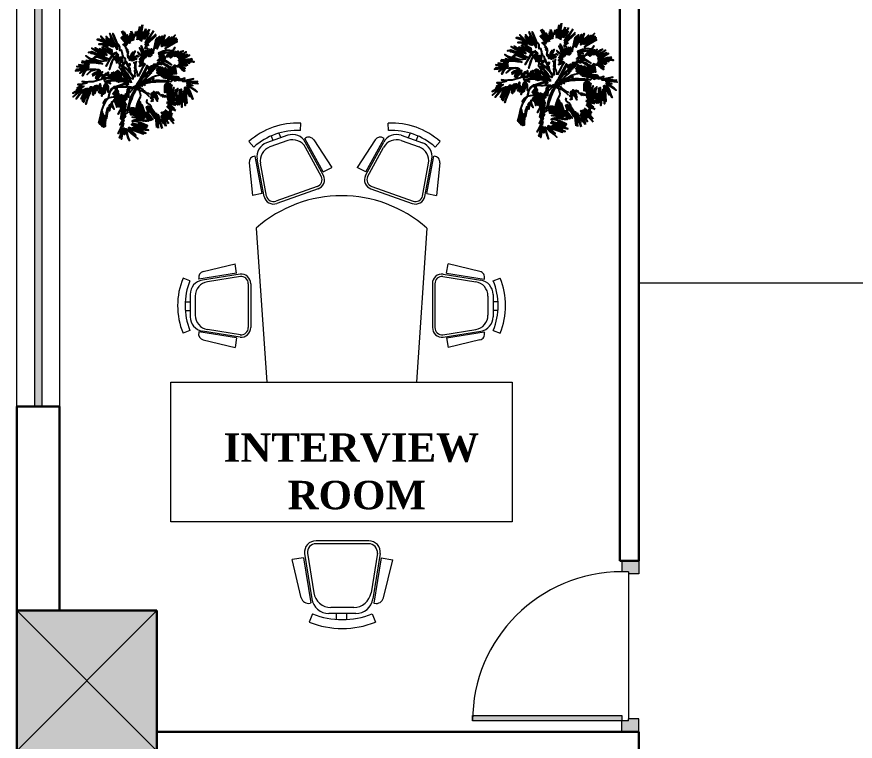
# Model space of a CAD drawing. Header units: inches. Extents: x 327481 to 195042051, y -335014 to 44773228.
# Drawn here: x 380123.8 to 380300.6, y -317530.6 to -317377.9 of the extents above; entities that cross this region are included whole.
import ezdxf

# ---------------------------------------------------------------- set-up
doc = ezdxf.new("R2010")
doc.units = ezdxf.units.IN
doc.header["$MEASUREMENT"] = 0
for name, color, linetype in [('center', 146, 'Continuous'), ('FLOORING', 44, 'Continuous'), ('SITE', 85, 'Continuous')]:
    doc.layers.add(name, color=color, linetype=linetype)
for name, color, linetype, lineweight in [('column 1', 146, 'Continuous', 30), ('DOOR', 47, 'Continuous', 9), ('furniture', 251, 'Continuous', 13), ('GLASS', 140, 'Continuous', 5), ('TEXT', 7, 'Continuous', 0), ('WALL', 12, 'Continuous', 30)]:
    doc.layers.add(name, color=color, linetype=linetype, lineweight=lineweight)
doc.styles.get("Standard").update_dxf_attribs({"font": 'times.ttf', "height": 12})

# ---------------------------------------------------------------- blocks, each defined once
blk = doc.blocks.new('COLUMN1')
at = {"layer": 'column 1'}
h = blk.add_hatch(color=256, dxfattribs=at)
h.paths.add_polyline_path([(1, 1), (0, 1), (0.5, 0.5)])
h.paths.add_polyline_path([(1, 1), (0.5, 0.5), (1, 0)])
h.paths.add_polyline_path([(0.5, 0.5), (0, 0), (1, 0)])
h.paths.add_polyline_path([(0.5, 0.5), (0, 1), (0, 0)])
at = {"layer": 'column 1', "lineweight": 0, "ltscale": 0.3}
for p, q in [((0, 1), (1, 0)), ((0, 0), (1, 1))]:
    blk.add_line(p, q, dxfattribs=at)
at = {"layer": 'column 1', "ltscale": 0.3}
for p, q in [((1, 1), (0, 1)), ((0, 1), (0, 0)), ((1, 0), (1, 1)), ((0, 0), (1, 0))]:
    blk.add_line(p, q, dxfattribs=at)
blk = doc.blocks.new('fsrsy')
at = {"color": 0}
for p, q in [((375613.085, -316080.254), (375612.732, -316079.385)), ((375615.75, -316079.657), (375615.749, -316080.292)), ((375616.817, -316079.667), (375616.816, -316080.293)), ((375619.349, -316080.26), (375619.703, -316079.392)), ((375614.802, -316080.291), (375617.631, -316080.294)), ((375612.117, -316086.158), (375612.887, -316081.392)), ((375612.887, -316081.392), (375612.813, -316081.374)), ((375615.01, -316080.928), (375617.423, -316080.93)), ((375619.545, -316081.399), (375619.619, -316081.381)), ((375620.306, -316086.166), (375619.545, -316081.399)), ((375611.887, -316081.937), (375610.907, -316085.963)), ((375612.215, -316086.603), (375612.985, -316081.837)), ((375612.518, -316086.651), (375613.193, -316082.474)), ((375619.904, -316086.658), (375619.237, -316082.479)), ((375620.206, -316086.61), (375619.445, -316081.843)), ((375620.543, -316081.946), (375621.516, -316085.973)), ((375612.117, -316086.158), (375610.907, -316085.963)), ((375620.306, -316086.166), (375621.516, -316085.973)), ((375613.434, -316087.645), (375618.986, -316087.65)), ((375613.434, -316087.952), (375618.985, -316087.957)), ((375601.703, -316109.138), (375605.057, -316108.323)), ((375605.22, -316109.331), (375605.057, -316108.323)), ((375627.369, -316109.331), (375627.531, -316108.323)), ((375630.886, -316109.138), (375627.531, -316108.323)), ((375600.3, -316110.136), (375599.576, -316109.842)), ((375601.248, -316109.971), (375601.233, -316109.909)), ((375605.22, -316109.331), (375601.248, -316109.971)), ((375605.59, -316109.413), (375601.618, -316110.053)), ((375605.631, -316109.665), (375602.149, -316110.226)), ((375626.958, -316109.665), (375630.44, -316110.226)), ((375626.999, -316109.413), (375630.97, -316110.053)), ((375627.369, -316109.331), (375631.341, -316109.971)), ((375631.341, -316109.971), (375631.356, -316109.909)), ((375632.289, -316110.136), (375633.013, -316109.842)), ((375606.461, -316115.056), (375606.458, -316110.429)), ((375606.716, -316115.056), (375606.714, -316110.429)), ((375625.873, -316115.056), (375625.875, -316110.429)), ((375626.128, -316115.056), (375626.13, -316110.429)), ((375600.331, -316113.924), (375600.33, -316111.567)), ((375600.861, -316113.751), (375600.86, -316111.74)), ((375631.727, -316113.751), (375631.728, -316111.74)), ((375632.258, -316113.924), (375632.259, -316111.567)), ((375599.808, -316112.246), (375600.33, -316112.246)), ((375632.781, -316112.246), (375632.259, -316112.246)), ((375599.801, -316113.136), (375600.331, -316113.135)), ((375632.787, -316113.136), (375632.258, -316113.135)), ((375600.302, -316115.355), (375599.578, -316115.65)), ((375605.634, -316115.82), (375602.152, -316115.263)), ((375626.955, -316115.82), (375630.437, -316115.263)), ((375632.286, -316115.355), (375633.01, -316115.65)), ((375601.251, -316115.519), (375601.236, -316115.581)), ((375605.223, -316116.155), (375601.251, -316115.519)), ((375605.594, -316116.073), (375601.621, -316115.437)), ((375605.223, -316116.155), (375605.062, -316117.164)), ((375626.995, -316116.073), (375630.968, -316115.437)), ((375627.365, -316116.155), (375631.338, -316115.519)), ((375627.365, -316116.155), (375627.527, -316117.164)), ((375631.338, -316115.519), (375631.353, -316115.581)), ((375601.706, -316116.352), (375605.062, -316117.164)), ((375630.882, -316116.352), (375627.527, -316117.164)), ((375613.116, -316125.294), (375608.755, -316123.75)), ((375613.201, -316125.053), (375608.84, -316123.509)), ((375618.773, -316125.053), (375623.135, -316123.509)), ((375618.859, -316125.294), (375623.22, -316123.75)), ((375605.949, -316127.801), (375606.301, -316124.367)), ((375607.306, -316124.551), (375606.301, -316124.367)), ((375607.306, -316124.551), (375606.582, -316128.508)), ((375607.507, -316124.229), (375606.783, -316128.186)), ((375607.758, -316124.275), (375607.124, -316127.744)), ((375624.216, -316124.275), (375624.851, -316127.744)), ((375624.468, -316124.229), (375625.192, -316128.186)), ((375624.669, -316124.551), (375625.674, -316124.367)), ((375624.669, -316124.551), (375625.393, -316128.508)), ((375626.026, -316127.801), (375625.674, -316124.367)), ((375613.739, -316126.828), (375611.812, -316130.359)), ((375613.785, -316126.451), (375611.858, -316129.983)), ((375613.561, -316126.329), (375611.871, -316129.425)), ((375613.739, -316126.828), (375614.636, -316127.317)), ((375618.236, -316126.828), (375617.339, -316127.317)), ((375618.19, -316126.451), (375620.117, -316129.983)), ((375618.236, -316126.828), (375620.163, -316130.359)), ((375618.414, -316126.329), (375620.103, -316129.425)), ((375612.749, -316130.208), (375614.636, -316127.317)), ((375619.226, -316130.208), (375617.339, -316127.317)), ((375606.582, -316128.508), (375606.519, -316128.501)), ((375625.393, -316128.508), (375625.456, -316128.501)), ((375606.42, -316129.457), (375605.901, -316130.041)), ((375610.015, -316130.135), (375608.12, -316129.464)), ((375621.96, -316130.135), (375623.855, -316129.464)), ((375625.555, -316129.457), (375626.074, -316130.041)), ((375610.001, -316130.693), (375607.779, -316129.907)), ((375608.245, -316130.625), (375608.419, -316130.133)), ((375611.812, -316130.359), (375611.865, -316130.394)), ((375620.163, -316130.359), (375620.11, -316130.394)), ((375621.973, -316130.693), (375624.196, -316129.907)), ((375623.73, -316130.625), (375623.555, -316130.133)), ((375609.081, -316130.929), (375609.258, -316130.43)), ((375611.341, -316131.199), (375611.377, -316131.979)), ((375620.634, -316131.199), (375620.598, -316131.979)), ((375622.894, -316130.929), (375622.717, -316130.43))]:
    blk.add_line(p, q, dxfattribs=at)
for points in [[(375634.294, -316104.684), (375598.294, -316104.684), (375598.294, -316089.957), (375634.294, -316089.957), (375634.294, -316104.684)], [(375607.294, -316120.917), (375608.403, -316104.684)], [(375625.294, -316120.917), (375624.186, -316104.684)]]:
    blk.add_lwpolyline(points, dxfattribs=at)
for centre, radius, start, end in [((375616.21, -316087.954), 9.248, 67.80558, 112.08735), ((375616.21, -316087.954), 8.31, 67.80558, 112.08735), ((375614.8, -316082.13), 1.839, 89.94646, 170.82279), ((375617.63, -316082.133), 1.839, 9.07013, 89.94646), ((375612.632, -316082.119), 0.766, 76.30979, 166.30979), ((375615.008, -316082.767), 1.839, 89.94646, 170.82279), ((375617.421, -316082.769), 1.839, 9.07013, 89.94646), ((375619.798, -316082.125), 0.766, 13.58313, 103.58313), ((375613.435, -316086.726), 1.226, 174.23587, 269.94646), ((375613.435, -316086.726), 0.919, 174.23587, 269.94646), ((375618.987, -316086.731), 1.226, 269.94646, 5.65706), ((375618.987, -316086.731), 0.919, 269.94646, 5.65706), ((375601.853, -316109.759), 0.638, 103.66596, 193.66596), ((375630.735, -316109.759), 0.638, 346.33404, 76.33404), ((375606.715, -316112.742), 7.706, 157.88841, 202.17018), ((375601.862, -316111.566), 1.532, 99.15297, 180.02929), ((375605.692, -316110.43), 1.022, 0.02929, 95.73989), ((375605.692, -316110.43), 0.766, 0.02929, 95.73989), ((375626.896, -316110.43), 1.022, 84.26011, 179.97071), ((375626.896, -316110.43), 0.766, 84.26011, 179.97071), ((375630.727, -316111.566), 1.532, 359.97071, 80.84703), ((375625.874, -316112.742), 7.706, 337.82982, 22.11159), ((375606.715, -316112.742), 6.925, 157.88841, 202.17018), ((375602.393, -316111.739), 1.532, 99.15297, 180.02929), ((375630.196, -316111.739), 1.532, 359.97071, 80.84703), ((375625.874, -316112.742), 6.925, 337.82982, 22.11159), ((375601.863, -316113.924), 1.532, 180.02929, 260.90562), ((375602.394, -316113.75), 1.532, 180.02929, 260.90562), ((375630.195, -316113.75), 1.532, 279.09438, 359.97071), ((375630.725, -316113.924), 1.532, 279.09438, 359.97071), ((375605.695, -316115.056), 1.022, 264.3187, 0.02929), ((375605.695, -316115.056), 0.766, 264.3187, 0.02929), ((375626.894, -316115.056), 1.022, 179.97071, 275.6813), ((375626.894, -316115.056), 0.766, 179.97071, 275.6813), ((375601.857, -316115.731), 0.638, 166.39262, 256.39262), ((375630.732, -316115.731), 0.638, 283.60738, 13.60738), ((375616.294, -316110.719), 13.601, 228.57016, 311.42984), ((375608.499, -316124.472), 1.022, 70.50632, 166.21691), ((375608.499, -316124.472), 0.766, 70.50632, 166.21691), ((375623.475, -316124.472), 1.022, 13.78309, 109.49368), ((375623.475, -316124.472), 0.766, 13.78309, 109.49368), ((375612.861, -316126.016), 1.022, 334.79572, 70.50632), ((375619.114, -316126.016), 1.022, 109.49368, 205.20428), ((375612.861, -316126.016), 0.766, 334.79572, 70.50632), ((375619.114, -316126.016), 0.766, 109.49368, 205.20428), ((375606.584, -316127.866), 0.638, 174.14299, 264.14299), ((375608.29, -316128.462), 1.532, 169.62999, 250.50632), ((375608.631, -316128.02), 1.532, 169.62999, 250.50632), ((375623.344, -316128.02), 1.532, 289.49368, 10.37001), ((375623.684, -316128.462), 1.532, 289.49368, 10.37001), ((375625.391, -316127.866), 0.638, 275.85701, 5.85701), ((375611.021, -316124.281), 6.925, 228.36543, 272.6472), ((375610.526, -316128.691), 1.532, 250.50632, 331.38264), ((375621.448, -316128.691), 1.532, 208.61736, 289.49368), ((375620.954, -316124.281), 6.925, 267.3528, 311.63457), ((375611.021, -316124.281), 7.706, 228.36543, 272.6472), ((375610.513, -316129.249), 1.532, 250.50632, 331.38264), ((375612.214, -316129.859), 0.638, 236.86965, 326.86965), ((375619.761, -316129.859), 0.638, 213.13035, 303.13035), ((375621.462, -316129.249), 1.532, 208.61736, 289.49368), ((375620.954, -316124.281), 7.706, 267.3528, 311.63457)]:
    blk.add_arc(centre, radius, start, end, dxfattribs=at)
blk = doc.blocks.new('RTU')
at = {"layer": 'DOOR'}
for points in [[(2799510.7, -182811.3), (2799510.7, -182874.3), (2799550.7, -182874.3), (2799550.7, -182886.3), (2799610.7, -182886.3), (2799610.7, -182811.3)], [(2798637.3, -183716.3, 0.009156), (2798636.7, -183748.3), (2799510.7, -183748.3), (2799510.7, -183716.3)], [(2799610.7, -183811.3), (2799610.7, -183736.3), (2799550.7, -183736.3), (2799550.7, -183748.3), (2799510.7, -183748.3), (2799510.7, -183811.3)]]:
    blk.add_hatch(color=256, dxfattribs=at).paths.add_polyline_path(points)
at = {"layer": 'DOOR', "ltscale": 300}
for p, q in [((2799510.7, -182811.3), (2799510.7, -182874.3)), ((2799610.7, -182811.3), (2799510.7, -182811.3)), ((2799610.7, -182811.3), (2799610.7, -182886.3)), ((2799550.7, -182874.3), (2799510.7, -182874.3)), ((2799550.7, -182874.3), (2799550.7, -182886.3)), ((2799610.7, -182886.3), (2799550.7, -182886.3)), ((2799550.7, -182886.3), (2799550.7, -183736.3)), ((2798636.7, -183748.3), (2798636.7, -183716.3)), ((2798636.7, -183716.3), (2799510.7, -183716.3)), ((2799510.7, -183716.3), (2799510.7, -183748.3)), ((2799510.7, -183748.3), (2798636.7, -183748.3)), ((2799510.7, -183811.3), (2799510.7, -183748.3)), ((2799550.7, -183748.3), (2799510.7, -183748.3)), ((2799610.7, -183736.3), (2799550.7, -183736.3)), ((2799550.7, -183748.3), (2799550.7, -183736.3)), ((2799610.7, -183811.3), (2799610.7, -183736.3)), ((2799610.7, -183811.3), (2799510.7, -183811.3))]:
    blk.add_line(p, q, dxfattribs=at)
blk.add_arc((2799510.7, -183748.3), 874, 90, 180, dxfattribs=at)
blk = doc.blocks.new('A1')
at = {"layer": 'SITE'}
for p, q in [((1138.7, 107.6), (1144.8, 136.9)), ((1144.8, 136.9), (1140.8, 109.2)), ((1140.8, 109.2), (1147.3, 135.1)), ((1141.8, 107.9), (1150.1, 140.6)), ((1147.3, 135.1), (1141.8, 107.9)), ((1150.1, 140.6), (1145, 106)), ((1147.5, 103.8), (1157.6, 131.4)), ((1157.6, 131.4), (1152.6, 108.1)), ((1165.5, 130.7), (1154.3, 109.7)), ((1161.9, 126.9), (1165.5, 130.7)), ((1117.2, 96.1), (1103, 112.6)), ((1103, 112.6), (1117.3, 98.5)), ((1119.8, 99.9), (1105.3, 125.5)), ((1105.3, 125.5), (1115.2, 110.5)), ((1117.3, 98.5), (1106, 115.3)), ((1106, 115.3), (1119.8, 99.9)), ((1115.2, 110.5), (1106.1, 127.2)), ((1106.1, 127.2), (1119.3, 106.9)), ((1119.3, 106.9), (1109.6, 125.3)), ((1109.6, 125.3), (1123.7, 100)), ((1123.7, 100), (1115.9, 119.3)), ((1115.9, 119.3), (1123.5, 103.4)), ((1123.5, 103.4), (1121.7, 114)), ((1121.7, 114), (1125.4, 104.3)), ((1123.8, 115.9), (1124.2, 122)), ((1125.4, 104.3), (1123.8, 115.9)), ((1124.2, 122), (1128.4, 105.8)), ((1127.9, 112), (1126, 126.4)), ((1126, 126.4), (1131.1, 113.2)), ((1128.4, 105.8), (1127.9, 112)), ((1130.2, 105.9), (1131.7, 120.1)), ((1131.1, 113.2), (1130.2, 105.9)), ((1131.7, 120.1), (1134.1, 115.2)), ((1134.1, 115.2), (1135.8, 126.1)), ((1135.8, 126.1), (1136.9, 115.5)), ((1136.9, 115.5), (1140.5, 127.3)), ((1140.5, 127.3), (1138.5, 113.5)), ((1138.5, 113.5), (1138.7, 107.6)), ((1145, 106), (1151.4, 126)), ((1151.4, 126), (1147.5, 103.8)), ((1152.6, 108.1), (1161.9, 126.9)), ((1154.3, 109.7), (1164.3, 123.8)), ((1179.5, 120.1), (1155.7, 96.1)), ((1155.7, 96.1), (1179.7, 116.8)), ((1156, 100.9), (1174.6, 127.2)), ((1174.6, 127.2), (1157, 99)), ((1157, 99), (1179.5, 120.1)), ((1179.7, 116.8), (1157.5, 95.2)), ((1163.3, 113.2), (1158.7, 108)), ((1164.3, 123.8), (1160.5, 115.4)), ((1160.5, 115.4), (1160.5, 113)), ((1160.5, 113), (1163.3, 113.2)), ((1117.1, 88.2), (1107.4, 98.6)), ((1107.4, 98.6), (1114.8, 94)), ((1114.8, 94), (1110, 99.8)), ((1110, 99.8), (1117.2, 96.1)), ((1156.5, 92.3), (1155, 90)), ((1158.7, 108), (1156, 100.9)), ((1164.2, 97.5), (1156.5, 92.3)), ((1157.5, 95.2), (1164.2, 97.5)), ((1119.9, 84.6), (1113.1, 89.4)), ((1113.1, 89.4), (1117.1, 88.2)), ((1120.8, 81), (1114.6, 85.3)), ((1114.6, 85.3), (1119.9, 84.6)), ((1119.6, 79.8), (1115.7, 82.1)), ((1115.7, 82.1), (1120.8, 81)), ((1117, 72.7), (1120, 74.1)), ((1120, 74.1), (1117.2, 76.6)), ((1117.2, 76.6), (1118.7, 76.5)), ((1118.7, 76.5), (1119.6, 79.8)), ((1155, 90), (1155.5, 88.7)), ((1155.5, 88.7), (1162.4, 90.3)), ((1116.7, 70.4), (1120.4, 72.3)), ((1122.1, 71.7), (1116.7, 70.4)), ((1120.4, 72.3), (1117, 72.7)), ((1118.6, 68), (1122.1, 71.7)), ((1123.4, 71.3), (1118.6, 68)), ((1180.3, -10.5), (1180.6, -4.7)), ((1180.6, -4.7), (1181.4, -9.7)), ((1181.4, -9.7), (1183.7, -4.7)), ((1183.7, -4.7), (1182.9, -8.8)), ((1182.9, -8.8), (1185.4, -6.3)), ((1185.4, -6.3), (1184.6, -9.6)), ((1184.6, -9.6), (1188.3, -8.9)), ((1188.3, -8.9), (1187.2, -10)), ((1187.2, -10), (1189.4, -12.8)), ((1189.4, -12.8), (1193.5, -11.1)), ((1193.5, -11.1), (1189.5, -14.5)), ((1189.5, -14.5), (1196.7, -12.1)), ((1196.7, -12.1), (1192.9, -16)), ((1192.9, -16), (1200.9, -13.5)), ((1200.9, -13.5), (1197.5, -16)), ((1197.5, -16), (1211.6, -14.7)), ((1211.6, -14.7), (1203.5, -17.6)), ((1203.5, -17.6), (1211, -17.4)), ((1211, -17.4), (1203.7, -20.8)), ((1231.4, -32.8), (1202.7, -28.3)), ((1202.7, -28.3), (1222.8, -34.1)), ((1203.7, -20.8), (1225.4, -19.8)), ((1219.8, -42.3), (1204.5, -35.7)), ((1204.5, -35.7), (1209.7, -39.1)), ((1225.7, -23.8), (1205, -25.3)), ((1205, -25.3), (1234.2, -29.5)), ((1215, -35.4), (1205.1, -32.4)), ((1205.1, -32.4), (1215.2, -38.2)), ((1225.4, -19.8), (1205.5, -22.4)), ((1205.5, -22.4), (1225.7, -23.8)), ((1222.8, -34.1), (1205.5, -30.3)), ((1205.5, -30.3), (1215, -35.4)), ((1210.9, -29.2), (1231.4, -32.8)), ((1235, -31.2), (1210.9, -29.2)), ((1234.2, -29.5), (1216.3, -28.1)), ((1216.3, -28.1), (1235, -31.2)), ((1181.6, -82.9), (1178.3, -52.1)), ((1184.4, -84.8), (1180, -51.3)), ((1180, -51.3), (1181.6, -82.9)), ((1193, -85.2), (1181.5, -54)), ((1181.5, -54), (1184.4, -84.8)), ((1183.7, -54.5), (1193, -85.2)), ((1187.5, -60.9), (1183.7, -54.5)), ((1206.3, -66.2), (1191.2, -49.5)), ((1191.2, -49.5), (1206.8, -74.4)), ((1218.6, -74.1), (1194.4, -48.8)), ((1194.4, -48.8), (1206.3, -66.2)), ((1216, -68.6), (1197.8, -47.5)), ((1197.8, -47.5), (1218.6, -74.1)), ((1199.6, -44.9), (1219, -67.7)), ((1204.3, -48.4), (1199.6, -44.9)), ((1219, -67.7), (1199.6, -47.5)), ((1199.6, -47.5), (1216, -68.6)), ((1203.4, -37.2), (1213.8, -47)), ((1208.6, -42.3), (1203.4, -37.2)), ((1214, -58.4), (1204.3, -48.4)), ((1215.9, -53.9), (1206.9, -48.4)), ((1206.9, -48.4), (1214, -58.4)), ((1213.8, -47), (1208.4, -46)), ((1208.4, -46), (1215.9, -53.9)), ((1222.2, -46.4), (1208.6, -42.3)), ((1209.7, -39.1), (1222.2, -46.4)), ((1215.2, -38.2), (1219.8, -42.3)), ((1188.9, -67.8), (1187.5, -60.9)), ((1190.4, -65.4), (1188.9, -67.8)), ((1192.3, -66.9), (1190.4, -65.4)), ((1206.8, -74.4), (1191.4, -56.2)), ((1191.4, -56.2), (1200.5, -75.1)), ((1201.4, -80.2), (1191.6, -58.5)), ((1191.6, -58.5), (1196.6, -75.1)), ((1196.6, -75.1), (1192.3, -66.9)), ((1200.5, -75.1), (1201.4, -80.2))]:
    blk.add_line(p, q, dxfattribs=at)
for points in [[(1088.9, 91.9), (1081.6, 107), (1085.3, 97.6), (1071.4, 114.7), (1086.4, 92.8), (1071.1, 110.6), (1083.9, 93.4), (1081.9, 93.4), (1059.4, 115.3), (1063.6, 109.6), (1077.3, 95.3), (1066.5, 103.5), (1073.3, 96.6), (1064.1, 105.2), (1055.7, 108.1), (1051.4, 108.7), (1064, 104.1), (1069.5, 97.5), (1064.2, 99), (1055, 98.4), (1063.6, 97.4), (1072, 94.8), (1074.2, 93), (1069.5, 94), (1065.2, 94.1), (1069.8, 92.9), (1084, 85.1), (1079.2, 85.6), (1072.5, 88.2), (1078.9, 84.6), (1084.3, 82.4), (1079.1, 83.7), (1077, 84.6), (1070, 87.7), (1064.8, 89.9), (1062.8, 91.7), (1064.7, 89), (1067.1, 87.9), (1077.1, 83.4), (1079.6, 81.8), (1079.6, 81.2), (1076.4, 81.4), (1073, 82.2), (1071.7, 82.1), (1078.7, 80), (1083.1, 79.3), (1088.3, 77.8), (1091.1, 79.7), (1094, 80.5)], [(1094.1, 80.8), (1083.4, 73.4), (1077.8, 64.1), (1071.1, 50.4), (1076.7, 60.2), (1080.7, 67.1), (1085, 72.6), (1090.7, 77.6), (1095.5, 78.1), (1093, 73.4), (1086.7, 66.2), (1081.5, 55.5), (1078.6, 42.8), (1082.9, 54.5), (1085.9, 64), (1091, 69.1), (1097.4, 76.1), (1095.3, 69.6), (1092.9, 66.5), (1098.4, 70.6), (1094.6, 65.6), (1093.1, 61.4), (1099.3, 69.1), (1101.4, 68.7), (1096.4, 60.8), (1093.8, 57.3), (1099.9, 62.9), (1102.4, 69.8), (1102.1, 60.5), (1100.6, 53.7), (1103.1, 60.4), (1103.9, 66.7), (1103.9, 69.4), (1104.7, 65.2), (1104.7, 58), (1105.6, 65.3), (1107.4, 72.9), (1106.9, 77.7), (1104.8, 85), (1101, 84.8), (1101.1, 92.8), (1098, 97.2), (1096.8, 97.4), (1087.4, 120), (1086, 121.3), (1086.1, 119.5), (1087.9, 114.2), (1092.1, 104.2), (1094.3, 96.4), (1095, 91.3), (1095.1, 87.6), (1092.7, 92.4), (1089.6, 99.9), (1086.7, 107.9), (1083.6, 113.7), (1079.5, 121.6), (1079.9, 118.5), (1080.7, 115.9), (1083, 111.9), (1085.8, 106.9), (1087.5, 102.6), (1089.9, 97.8), (1084.3, 105.2), (1081.8, 108.9), (1080.3, 110.6), (1080.8, 108.5), (1082.6, 105.9), (1086, 101.2), (1090.1, 95.4), (1093.5, 88.6), (1094.6, 86.2)], [(1165.5, 88.4), (1163, 72.8), (1164.1, 71.1), (1164.9, 75.9), (1167.5, 81.8), (1166, 74.3), (1167.2, 71.7), (1170.3, 74.4), (1169.8, 87.9), (1172, 78.8), (1173.5, 85.9), (1173.3, 78.9), (1179.8, 109.4), (1177.8, 93.1), (1182.2, 112.2), (1178.9, 89.9), (1187.2, 115.2), (1183.1, 96.4), (1182.1, 88.3), (1187.8, 99.5), (1193.4, 116), (1189.5, 99), (1199.2, 118.1), (1193.6, 102.2), (1198.8, 107.1), (1193.7, 100.6), (1190.9, 94.9), (1198.2, 104.7), (1208.3, 114.5), (1199, 104), (1192.2, 92.9), (1202.3, 103), (1208.1, 108.1), (1214.3, 113.8), (1204.4, 103), (1197.3, 94.7), (1209.8, 106.7), (1221.6, 118.1), (1208.2, 103.8), (1200.4, 94.6), (1219.2, 113.2), (1206.8, 100), (1223.3, 111.5), (1213.1, 103.5), (1200.1, 95.3), (1225.6, 108.1), (1204.4, 94.7), (1226.1, 104.4), (1199.9, 88.5), (1200.8, 86), (1209.3, 85.3), (1217.2, 84), (1202.5, 84.2), (1195.3, 83.3), (1184.9, 78.7), (1201.8, 81), (1207.2, 80.3), (1187.8, 76.8), (1185.8, 75.6), (1197.2, 74.2), (1188.6, 74), (1186.5, 71.2), (1198.6, 70.3), (1186.9, 69.6)], [(1165.6, 88.7), (1162.3, 82.1), (1162.1, 75.4), (1162.4, 72.9), (1160.9, 85.9), (1160.6, 72.8), (1157.4, 84.8), (1158.6, 71.8), (1153.3, 83.5), (1147.3, 94.9), (1151.7, 83.4), (1157.7, 69.2), (1152.5, 74.4), (1149.4, 84), (1144, 90.1), (1147.6, 82), (1149.4, 76.6), (1152.4, 71), (1154.7, 67.1), (1145.9, 75.5), (1139.8, 81.1), (1142.6, 76.2), (1147.9, 72.2), (1152.2, 66.8), (1146.6, 69.3), (1152.1, 65.9), (1144.1, 65.6), (1152.2, 64.3), (1144.5, 61.6), (1152.1, 61.6), (1148.9, 59.8), (1143.3, 59.6), (1150.9, 58.6), (1146.3, 56.7), (1144.7, 55.4), (1151.6, 56.7), (1154.2, 56.1), (1147.5, 53.8), (1143.4, 50.4), (1149.8, 52.6), (1156.2, 54.6), (1152.5, 49.5), (1149.9, 45.3), (1146.3, 39), (1143.9, 34), (1141, 28)], [(1199.6, 68.5), (1204.8, 75.4), (1204.6, 71), (1209.4, 79.8), (1211.7, 83.3), (1208.2, 75), (1206.8, 71.4), (1220.6, 91.3), (1208.3, 70.6), (1214.8, 77.3), (1221.9, 82.1), (1215.2, 76), (1210.4, 69.7), (1218.5, 76.9), (1227.7, 83.3), (1220, 76.7), (1212, 69.8), (1211.2, 68.7), (1218.7, 73.4), (1224.7, 76.4), (1234.5, 82.1), (1239.1, 84.1), (1232.2, 79), (1226.2, 75.9), (1219.8, 72.3), (1229.4, 73.7), (1241.3, 78.8), (1245.4, 81.7), (1236.4, 74.4), (1226.5, 70.2), (1231.8, 70.5), (1240.6, 72.9), (1247.5, 75.8), (1229.2, 67.1), (1235.5, 67), (1245.4, 70.8), (1252.3, 74), (1239.2, 66.5), (1230.2, 65.1), (1241.7, 63.7), (1249.1, 65.3), (1257.7, 66.1), (1246, 63.2), (1229, 62.7), (1235.5, 61.7), (1238.2, 61.3), (1242.4, 61.6), (1249, 62.7), (1256.6, 64.5), (1258.7, 64.4), (1253.6, 63.3), (1248.5, 61.9), (1242, 61), (1249.9, 61), (1255.2, 60.5), (1260.9, 59.8), (1262.7, 59.6), (1254.4, 59.8), (1247.5, 60.3), (1241.6, 60.1), (1247.3, 59.3), (1253.2, 58.3), (1245.1, 59), (1241.2, 59.3), (1246.7, 58), (1252.8, 56.8), (1246.2, 57.5), (1241.6, 58.1), (1236.4, 58.7), (1231.4, 58.7), (1230, 57.9), (1236.1, 57.7), (1240.6, 56.3), (1243.1, 55.2), (1246.2, 53.8), (1248.1, 52.5), (1244.1, 54), (1239.8, 54.7), (1236, 54.4), (1234.1, 54), (1238.3, 53.3), (1240.7, 52.7), (1243.5, 51.9), (1245.3, 50.9), (1240.8, 52.2), (1237.2, 52.7), (1232.4, 53.1), (1229.2, 53.3), (1228.4, 53), (1231.8, 52.4), (1235.3, 50.8), (1237.1, 49.9), (1238.4, 48.7), (1240, 48.1)], [(1102.4, 34.7), (1104, 26), (1104.5, 19.6), (1103, 25.1), (1101.2, 35.9), (1100.3, 33.4), (1102, 23.1), (1101.2, 16.3), (1100, 24.1), (1098.8, 36), (1098.7, 39.4), (1097.8, 27.8), (1098.8, 23), (1098.2, 15.9), (1097.7, 24.7), (1097.2, 38.5), (1095.6, 40.6), (1096.5, 32.8), (1096.4, 24.8), (1097, 16.5), (1095, 20), (1095.9, 25.2), (1095.3, 38), (1094.2, 28.6), (1094.1, 16.9), (1092.4, 26.7), (1094.5, 39.7), (1091.5, 37.1), (1088.5, 34.5), (1088, 28), (1087.5, 23.5), (1087.5, 37.3), (1084.2, 27.4), (1083.9, 35.9), (1082.1, 30), (1080.4, 28.4), (1080.4, 26.3), (1080, 31.6), (1078.9, 27.5), (1077.6, 25.5), (1075.6, 30.8), (1076.3, 33.9), (1075.6, 37.4), (1073.8, 31), (1069.3, 29.5), (1067.7, 27.3), (1066.4, 25.3), (1068.5, 31.4), (1071.6, 34.8), (1068, 32.4), (1064.9, 27.2), (1063.5, 23.2), (1062.8, 25.3), (1064.1, 30.6), (1064.2, 31.4), (1060, 30), (1057.7, 28.1), (1054.6, 24.8), (1051.3, 20.4), (1057.8, 30.6), (1061.3, 33.9), (1063.6, 37.7), (1057.7, 33.7), (1053.2, 30.5), (1050.9, 27.8), (1048.6, 23.5), (1050, 28.7), (1054, 33.7), (1059.9, 37.7), (1058.7, 38.1), (1051.5, 34.1), (1042.4, 29.1), (1047.3, 33.3), (1054.4, 37.5), (1057.8, 38.8), (1058.2, 40.8), (1048.7, 36.2), (1041.8, 32.4), (1047.4, 36.7), (1057.6, 41.3), (1055.7, 42.6), (1046.6, 42.5), (1038.8, 40.1), (1029.7, 32.5), (1037.8, 40), (1049, 43.1), (1036.1, 42.8), (1028.5, 42), (1023.6, 36), (1020, 29.3), (1022.8, 36.4), (1027.2, 41.8), (1021.8, 41.3), (1013.6, 35), (1021.2, 41.5), (1011.9, 40.3), (1004.4, 40.2), (1026.6, 43.9), (1006.4, 42.7), (1007.6, 44.2), (1024.3, 44.7), (1013.9, 45.5), (1033.7, 47.1), (1007.3, 49.8), (1032.9, 49.1), (1033.4, 50.2), (1012.1, 53.3), (1029.2, 51.9), (1026, 53), (1024.4, 54.2), (1031.3, 53.3), (1034, 54.7), (1028, 55.4), (1021.8, 57.5), (1018.1, 58.3), (1025.7, 57.4), (1030.7, 57.1), (1033.8, 57.1), (1026.5, 59), (1019.3, 60.9), (1024.9, 60.6), (1029.3, 59.8), (1036.3, 58.7), (1045.4, 58.4), (1053.9, 57.2), (1060.1, 56.6), (1063.6, 55.7), (1051.6, 58.8), (1043.3, 60.3), (1034.6, 61.1), (1028, 62.9), (1036.1, 62.1), (1043, 61.7), (1048.9, 62), (1040.6, 63.1), (1034.2, 66.5), (1026.7, 72.5), (1033.3, 68.3), (1037.4, 67.2), (1042.1, 66.1), (1046.5, 65.6), (1054.8, 62.7), (1061.7, 61.2), (1072.4, 62.7), (1059.6, 67.3), (1052.5, 70.2), (1047.9, 68.9), (1043.3, 67.3), (1047.3, 71.2), (1055.3, 71.4), (1059.3, 70.9), (1052.2, 73.7), (1045.8, 76.5), (1038.2, 78.4), (1046.9, 77), (1058.1, 71.9), (1073.5, 63.4)], [(1079.2, 64.4), (1065.4, 70.4), (1055.8, 74.9), (1038.5, 81.1), (1032.7, 80.4), (1040, 82.1), (1048.8, 79), (1059.3, 74.8), (1066.8, 72.2), (1060, 77.5), (1049.5, 83.1), (1040.1, 89.7), (1047.1, 86), (1055.3, 81.2), (1065.8, 77.1), (1072.5, 74.2), (1070.9, 76.6), (1062.6, 80.7), (1054.5, 84.1), (1047, 90.4), (1052.8, 87), (1061, 83.4), (1067.9, 81.4), (1064.3, 84.9), (1056.9, 88.3), (1070.4, 82.5), (1076.1, 80.4), (1083.5, 76.1), (1085.6, 73.3), (1088.1, 68.8), (1094.3, 60.6), (1102, 53.9)], [(1122.7, 56.1), (1121.3, 54.4), (1120.7, 52.6), (1119.9, 51.1), (1118.6, 52), (1118.1, 55.1), (1117.4, 56.1), (1115.7, 57.2), (1116.1, 59.1), (1114.3, 61), (1112.8, 63.8), (1113.1, 65.8), (1112.1, 67.7), (1109.2, 70.3), (1107.8, 74.3)], [(1137.3, 69.4), (1136.4, 65.1), (1135.3, 70.5), (1133.5, 70.5), (1131.7, 63.1), (1132.1, 69.2), (1131.9, 71.8), (1129.8, 68.8), (1129.2, 63.8), (1128.1, 62), (1129.9, 72.7), (1132.3, 78.1), (1134, 83.1), (1128.9, 73.5), (1126, 62.9), (1124.5, 64.4), (1126.5, 74), (1129.9, 80.6), (1125.9, 75.8), (1122.1, 63.2), (1123.4, 71.3)], [(1137.8, 69.7), (1137, 73.2), (1142, 71.7), (1138.1, 74.6)], [(1102.2, 53.9), (1104.2, 51.7), (1105.9, 48), (1107, 45.8), (1107.2, 45.8), (1107.6, 46.3), (1107.9, 48.1), (1107.1, 50), (1107.5, 53.3), (1107.9, 56.6), (1107.3, 57.4), (1107.3, 59.3), (1106.3, 60), (1106.6, 62.4), (1107.2, 63.9)], [(1107.3, 63.9), (1106.6, 66.4)], [(1108.7, 57), (1108.2, 53.2), (1108.1, 51.6), (1108.9, 50.3), (1108.7, 48.7), (1108.7, 45.9), (1109.9, 43.7), (1111.7, 41.3), (1113.9, 38.3), (1116.9, 34.9), (1119.2, 31.1), (1120.4, 29.7), (1123, 26.1), (1124.2, 25), (1125.2, 24.5), (1128.7, 23.2), (1129.8, 23.1), (1130.2, 24.3), (1129.3, 27), (1127.6, 30.6), (1126, 32.2), (1122.2, 36.7), (1116, 43.1), (1112.9, 46.1), (1109.2, 48.9)], [(1108.6, 57), (1109.7, 58.5), (1109.9, 57.1), (1110.6, 54.7), (1110.6, 58.2), (1111.5, 58.3), (1112.3, 56.7), (1112.5, 58.5), (1112.8, 60.5), (1114.4, 57.8), (1115.1, 56.6), (1116.1, 54.4), (1117.3, 52.3), (1117.9, 50.3), (1119.7, 48.5), (1119.5, 46.4), (1120.9, 45.6), (1122, 45), (1122, 42.5), (1121.7, 38.8)], [(1123.3, 41.6), (1123.3, 45), (1122.2, 46.2), (1120.8, 47.5), (1120.7, 49.3), (1121.7, 51.1), (1123.1, 52.1), (1123.5, 54.1), (1123.8, 56.3)], [(1123.2, 41.5), (1123.2, 39.7), (1123.6, 38.1), (1124.3, 36.2), (1127.2, 33.2), (1129, 30.4), (1130.9, 27.7), (1132.1, 28.1), (1134.5, 28.7), (1133.9, 30.7), (1134.1, 35.2), (1133.4, 40), (1134.3, 44.1), (1133.5, 46.6), (1134.1, 50.2), (1134.3, 53.9), (1132.1, 57.1), (1132.5, 59.5)], [(1140.6, 28), (1139.6, 32.2), (1138.5, 38), (1136.4, 42.2), (1136.1, 48.4), (1136.1, 55.8), (1136.9, 62)], [(1185.6, 68.8), (1193.1, 67.9), (1199.8, 67.4), (1188, 66.1), (1182.7, 62.7), (1193.6, 64.5), (1199.3, 63.2), (1205.9, 59.3), (1213.7, 53.1), (1201, 59.6), (1195.5, 59.7), (1184.9, 58.5), (1189.2, 58.6), (1195.5, 56.9), (1202.8, 54.2), (1211.4, 47), (1210.1, 46.2), (1198.4, 53.2), (1195.5, 54.7), (1182.6, 57.5), (1191.8, 54.3), (1182.6, 54.8), (1176.7, 54), (1174.2, 53.7), (1182.9, 51.7), (1185.9, 49.2), (1173.8, 52.5), (1177.5, 50.5), (1180.2, 47.1), (1172.3, 50.8), (1176.6, 46), (1176.7, 43.5), (1172.9, 48.3), (1169.6, 50.8), (1173.7, 42.4), (1173.1, 39.4), (1171, 45.2), (1168.3, 50.4), (1170, 41.6), (1169.5, 35.5), (1167.7, 45.6), (1163.6, 50), (1166.2, 43), (1166.3, 31.9), (1164.9, 42.5), (1161.4, 49.7), (1159.9, 52), (1157.3, 45.9), (1143.5, 20.9)], [(1126.3, 13.5), (1125.7, 16.8), (1122.4, 20.9), (1118.4, 26.7), (1106.5, 34), (1100, 36.9)], [(1102.6, 45.3), (1107.6, 42.6), (1109.9, 39.6), (1114.1, 35.2), (1118.4, 29.3), (1121.3, 26.6), (1122.1, 24.6), (1113.8, 30.7), (1107.9, 34.3), (1102.8, 36), (1108.2, 34.8), (1104.3, 41.7), (1100.1, 46.9), (1100.3, 48), (1101.5, 53.7)], [(1109.2, 49.8), (1111.4, 48.4), (1113.9, 46.5), (1115.5, 45.1), (1117.9, 43.1), (1118.8, 42), (1121.8, 39)], [(1159.8, 46.5), (1149.6, 28.1), (1137, 10.1), (1150.4, 26.8), (1158.4, 34.4), (1165.5, 40.3)], [(1165.5, 37.5), (1160, 32.4), (1155.2, 28.7), (1151.3, 24.3), (1147.6, 19.5), (1145, 14.9), (1144.1, 10.5), (1147.4, 14.6), (1154.1, 21), (1158.3, 26), (1163.4, 30.8)], [(1185.7, 49.5), (1183.6, 46), (1181.4, 41), (1184.5, 45.8), (1186.8, 48.5), (1188.7, 48.6), (1186.8, 46.9), (1184.2, 42.5), (1182.5, 34.9), (1184.6, 41.2), (1186.2, 44.3), (1189.5, 47.4), (1191.5, 47.4), (1189.3, 45.9), (1186.7, 41), (1185.2, 34.5), (1185.5, 31.7), (1187.2, 39.4), (1188.9, 42.5), (1191, 46.3), (1192.8, 48), (1190.7, 43.2), (1189.3, 34.8), (1189.4, 31), (1190.4, 37.5), (1191.9, 43.5), (1194, 46.9), (1193.3, 42), (1192.6, 36.1), (1192, 31.1), (1191.9, 28.5), (1193.4, 34.9), (1194, 39.1), (1194.7, 42.8), (1195.5, 46.2), (1196.3, 46), (1195.4, 38.4), (1194.8, 35), (1194, 28.2), (1195.8, 35), (1197, 40.6), (1197.9, 46.3), (1197.6, 39.2), (1199.1, 44.7), (1200.3, 46.5), (1200.4, 45.8)], [(1213, 48.3), (1212.4, 44.3), (1211.7, 38.7), (1211.1, 31.3), (1210.5, 38.1), (1211.1, 44.4), (1212, 49), (1210.4, 42.5), (1209.3, 35.1), (1208.2, 29.6), (1208.8, 38.1), (1209.3, 42.3), (1209.9, 45.9), (1210.4, 49.7), (1208.1, 38.7), (1207.4, 33.1), (1207.2, 29.1), (1207.9, 43), (1208, 45), (1206.4, 36.5), (1205.8, 30.1), (1205.9, 39.7), (1206.3, 43), (1206, 44), (1205.3, 44.1), (1204.4, 39.9), (1203.8, 33.3), (1204.3, 30.1), (1203.5, 40.7), (1203.2, 44.2), (1202.5, 37), (1201.2, 29.8), (1201.6, 35.7), (1201.8, 44.6), (1200.1, 39.1), (1198.7, 35.3), (1198, 29.2), (1197.8, 36.7), (1198.9, 41.4), (1200.3, 45.6)], [(1239.9, 48.2), (1243, 45.6), (1238.3, 48.4), (1233.1, 51.2), (1228, 52.3), (1232.1, 50.4), (1237.9, 45.8), (1240.6, 42.8), (1242.3, 40.3), (1237.2, 45.2), (1233, 48.5), (1227.1, 51.2), (1231.6, 48.3), (1239.1, 42), (1241.2, 39.5), (1236.1, 43.4), (1231.2, 47.7), (1226.8, 50.1), (1224.7, 50.6), (1226.2, 49.2), (1221, 51.5), (1219.4, 51.7), (1219.3, 50.9), (1220.3, 49.8), (1221.3, 48.4), (1222.4, 43.7), (1223.9, 34), (1221.8, 43.5), (1218.9, 50.4), (1220.3, 44.7), (1221.8, 36.4), (1221.9, 34.5), (1220.9, 38.4), (1219.6, 44.7), (1217.9, 50.2), (1218, 45.5), (1219, 40.7), (1219.2, 36.9), (1219.6, 35), (1217.9, 38.9), (1217.2, 45.8), (1217, 49.9), (1216.2, 48.3), (1215.8, 44.7), (1215.2, 38.8), (1214.1, 31.4), (1214.3, 38.1), (1214.6, 45.1), (1215.2, 48.3)], [(1125.4, 14.5), (1117, 20.4), (1107.6, 23.6), (1096.4, 25), (1084.9, 24.9), (1079.8, 24.9), (1067.8, 24), (1060.7, 21.3), (1052.4, 18.9), (1042.7, 16.3), (1033, 16.2), (1030, 15.7), (1019.1, 17), (1030.2, 14), (1025.8, 12.8), (1015.8, 10.4), (1009.4, 10.4), (1016.7, 9.3), (1008.3, 3.5), (1018.1, 8.5), (1017.1, 5.8), (1007, -1), (1022.8, 7), (1013.9, 0.7), (998.9, -8.3), (1017.1, 0.3), (1010.4, -4.4), (999.6, -16), (1010.2, -7.5), (1019.3, -2.1), (1027.7, 2), (1019.9, -4), (1012.5, -11.2), (1005.8, -20.5), (1015, -9.8), (1023.3, -3.8), (1031.7, 1.7), (1024.9, -4.9), (1020.1, -12.8), (1017, -20.8), (1025.6, -6.2), (1037.6, 5.7), (1028.2, -6.1), (1020.1, -25.7), (1028, -9.3), (1039.7, 5.2), (1027.8, -12.8), (1022.1, -28.2), (1030, -11.6), (1039.7, 1.6), (1031.1, -16.6), (1026.9, -32.4), (1032.8, -16.6), (1041.3, 2.3), (1046.4, 7.6), (1042.6, 0.8), (1041.9, -4.6), (1042, -11.2), (1043.7, -0.4), (1047.6, 7.2), (1045.6, -0.6), (1043.1, -12.4), (1046.9, 0.3), (1049.4, 8.5), (1048.2, -1.6), (1046.9, -9), (1049.2, 0), (1051.9, 8.2), (1050.8, -2.5), (1056.3, 5.9), (1058.2, 12.3), (1058.6, 7.3), (1055, -6.6), (1059.3, 4.5), (1060.2, 2.9), (1058.3, -9.1), (1061.9, 1.6), (1062.2, -6.4), (1062.1, -14.9), (1064.9, 3), (1065.3, -10.8), (1066.8, 8.3), (1067.9, 3.9), (1067, -8.9), (1069, 0.6), (1068, 11.5), (1070.5, 2.1), (1068.3, -8.5), (1072.1, 1.7), (1070.6, 13.3), (1074.1, 4.2), (1075.6, -6.2), (1076.2, 5.2), (1069.4, 16.2), (1067.8, 19.8), (1068.2, 21.8), (1070.9, 23.2), (1083.1, 24.1), (1093.7, 24), (1105.6, 22.6), (1113.1, 19.8), (1117.9, 17.3), (1119.8, 15.4), (1119.7, 14.5), (1115.6, 15.9), (1107.8, 18.3), (1099.5, 19.5), (1091.7, 20), (1084.5, 19.9), (1072.9, 18.1), (1071.5, 17.2)], [(1073.9, 12.5), (1072.1, 15.2), (1072.8, 16), (1080.6, 12.5), (1074.4, 16.6), (1078.7, 17.8), (1086.5, 19), (1092.8, 18.4), (1099.8, 18), (1104.6, 18), (1111.4, 16), (1114.8, 14.9), (1116.9, 14), (1118.9, 13.1), (1110.7, 12), (1102.3, 9), (1093.5, 6.5), (1088.2, 5.2), (1082.7, 1.2), (1077.8, -7.1), (1076.7, -12.9), (1075.4, -19.9), (1069.1, -23.2), (1064.5, -30), (1068.3, -26.7), (1074.9, -20.7), (1070, -26.4), (1065.2, -34.7), (1061, -46.3), (1055.2, -72.7), (1061.8, -46.9), (1058.9, -65.8), (1057.7, -75.9), (1062.8, -48.2), (1061.6, -62.8), (1060.3, -78.2), (1063.9, -52.6), (1063.1, -66.3), (1062.2, -80.7), (1065.1, -58.9), (1064.8, -66), (1064, -80.3), (1067.6, -57), (1066, -82.3), (1068.3, -58.8), (1068.7, -74.1), (1068.9, -81.2), (1071.8, -51), (1075, -40.6), (1071.7, -63.4), (1077.3, -38.1), (1079.9, -33.3), (1078.5, -47), (1082.5, -29.9), (1083.4, -34.6), (1084.8, -39.5), (1088.6, -43.4), (1085.5, -35.7), (1083.8, -27), (1086.4, -26.1), (1090.9, -29), (1094.2, -39), (1093.2, -28.1), (1086.9, -24.2), (1088.3, -22.1), (1092.4, -23.5), (1090.4, -21), (1091.6, -18.3), (1086.7, -17.1), (1082, -18), (1076.2, -19.5), (1077.8, -12.9), (1079.1, -7.4), (1082, -2.1), (1084.7, 2.1), (1090.1, 4.9), (1100.9, 7.7), (1106.9, 9.5), (1114.9, 11.3), (1119.1, 12.2), (1120.2, 11.4), (1115.9, 7.4), (1114.2, 5.8)], [(1107.1, 32), (1110.6, 27.9), (1112.7, 23.7), (1116.1, 21.1)], [(1119.2, 18.3), (1115.4, 26), (1109.6, 30.9)], [(1146.5, 8.8), (1155.8, 15), (1162, 16.2), (1167.5, 18), (1179.8, 19.7), (1187.1, 19.7), (1193.1, 19.1), (1200.9, 19)], [(1165.7, 31.6), (1160.2, 26.4), (1156, 21.6), (1150, 15.5), (1147.1, 12.2), (1154, 17), (1166.5, 23.6), (1172.6, 27.3), (1178.8, 29.4), (1185.4, 31), (1193.4, 31.4), (1202.9, 31.9), (1221.2, 34.5), (1203.4, 31), (1225, 27.6), (1229.2, 26.7), (1211, 28.5), (1200.6, 29.5), (1213.4, 27), (1226.8, 25.1), (1212.3, 25.9), (1205.1, 26.8), (1191.6, 28.4), (1208.4, 25.4), (1221.9, 23.7), (1220.7, 23.3), (1206.2, 24.2), (1195.1, 25.6), (1214.7, 22.2), (1219.4, 22.4), (1206.5, 21.7), (1207.5, 21.4), (1204.7, 21.8)], [(1147.9, 10.3), (1153, 14.1), (1162.2, 19.5), (1169.3, 23), (1173.4, 25.2), (1174.3, 24), (1173.1, 19.1)], [(1200.9, 19), (1205.3, 18.6), (1208.7, 18), (1212.7, 16.8), (1216.9, 20.4), (1219.3, 22.1), (1221.7, 23.8), (1227.4, 24.1), (1231.3, 23.6), (1226.6, 23), (1222.9, 21.7), (1220.1, 18.8), (1224.2, 19.8), (1229.2, 20.7), (1232.4, 22.3), (1235.7, 23.1), (1242.3, 24.5), (1234.2, 21.3), (1229.6, 19.4), (1240.2, 20.1), (1248.7, 21), (1256.3, 22.1), (1261.5, 22.9), (1247.6, 19.7), (1244.6, 19.3), (1237.5, 17.4), (1245.8, 17.4), (1253.8, 18.2), (1262, 16.9), (1269.7, 16.7), (1257.2, 15.5), (1250.4, 16.4), (1255.2, 15.1), (1264, 14.5), (1269.7, 13.3), (1270.8, 11.9), (1263.5, 12.8), (1250.8, 13.9), (1246.6, 13.6), (1249.7, 12.5), (1254.6, 10.4), (1259.5, 8.4), (1252.3, 10), (1248.7, 10.9), (1258, 3.6), (1264.1, -0.6), (1269.2, -5.4), (1261.9, -0.5), (1251.8, 5.9), (1246.8, 9.4), (1249.5, 3.2), (1253.3, -4.2), (1257.3, -15.7), (1259.8, -21.5), (1252.8, -8.3), (1247.7, 2.2), (1244.9, 4), (1248.3, -2.8), (1252.6, -12.5), (1253.4, -15.5), (1243.3, 4.4), (1244.6, -2.9), (1245, -7.6), (1245.3, -17.2), (1246.5, -30.2), (1243.3, -7.1), (1242.2, 3.8), (1241.8, -5.5), (1243, -12.3), (1243.4, -35.2), (1242, -14.4), (1239.5, -4.2), (1239.2, -10.8), (1239.7, -26.9), (1237.5, -8.4), (1236.9, -17.4), (1236.1, -31.9), (1235.6, -38.7), (1235.3, -22.4), (1235.7, -9.2), (1234.4, 0.3), (1234.4, -6.1), (1234.8, -16.4), (1233.3, -31.3), (1232.2, -15.9), (1231, -1), (1230.3, -9.2), (1230.8, -15.2), (1231, -21.4), (1230.1, -32.9), (1228.6, -20.9), (1227.6, -13.3), (1227.2, -20), (1227.3, -27.4), (1226.6, -33.4), (1224.8, -17.9), (1224.9, -6.6), (1226.9, 1.5), (1223.6, -1.3), (1221.2, -4.7), (1220.7, -9.3), (1220.1, -13.9), (1218, -25.2), (1217, -29.1), (1217.8, -14.4), (1218.7, -7.1), (1216.5, -13.2), (1213.8, -21.5), (1214.1, -14.9), (1216, -7.3), (1218.3, -0.2), (1218.8, 3.7), (1216, -1.4), (1212.5, -11.3), (1208.6, -21.6), (1211.5, -9.7), (1213, -1), (1214, 9.2), (1212.1, 3.1), (1211.1, -4.9), (1210.3, -11), (1208, -18.4), (1210.3, -5.3), (1212.6, 9.6), (1209.7, 2.1), (1208.7, -6.4), (1207.8, -13.9), (1208.2, 1.3), (1210.1, 9), (1210.3, 12.9), (1206.4, -0.9), (1205.7, -9), (1204.9, -15), (1205.8, 4.1), (1208.1, 12.7), (1204.9, 6.9), (1204.3, 2), (1203.1, -7.4), (1202.9, 1), (1204.1, 10.2), (1206.3, 14.8), (1203, 11.3), (1200.6, 5.7), (1199.9, 0.4), (1199, -6.9), (1199, 6.9), (1200.5, 11.1), (1204, 15.6), (1204.8, 16.5), (1201, 16.3)], [(1100.4, -21.2), (1097.3, -24.2), (1096.4, -33.7), (1095.6, -22.5), (1100.3, -17), (1101.2, -12.9), (1096.8, -17.6), (1093.4, -25), (1095.3, -18.3), (1100.1, -11.5), (1099.4, -10.2), (1096.2, -14.4), (1094.3, -18), (1092.4, -22.8), (1093.7, -16), (1097.8, -9.4), (1092.9, -11.9), (1088.3, -16.8), (1092, -11), (1097.7, -5.4), (1098, -4.6), (1093.8, -7.8), (1088.6, -12.9), (1091.4, -7.5), (1097.1, -3.4), (1091.9, -4.5), (1088.2, -7.6), (1086, -10), (1090.3, -4), (1095.3, -1.3), (1091.9, -1.1), (1094.9, 1.3), (1090.4, 2), (1093.8, 4.1), (1100.5, 5.2), (1104.6, 5.1), (1109.9, 5.1), (1116.2, 5.6), (1121.4, 6.2), (1126.5, 5.2)], [(1116.6, -1.9), (1123.2, 1.9), (1129, 4.5), (1136.6, 8.5), (1140.6, 10.2), (1133.9, 5.1), (1124, -5), (1118.7, -9.8), (1114.9, -15), (1111.4, -20.9), (1108.7, -28.4), (1105.5, -37.4), (1097.6, -54.2), (1106.2, -38.1), (1103.2, -59.8), (1102.8, -64), (1106.4, -46.1), (1108.4, -35.9), (1107.1, -48.9), (1105, -62.2), (1108.5, -48.1), (1109.7, -41), (1112.1, -27.6), (1110.1, -44.5), (1107.8, -58), (1108.6, -56.9), (1111.9, -42.8), (1113.8, -31.7), (1111.3, -51.5), (1109.8, -55.9), (1114.1, -43.8), (1114.1, -44.8), (1114.6, -42.1)], [(1123.1, 3.5), (1120, 3.5), (1118.7, 1.9), (1120.5, -2.5), (1120.2, -8.3), (1119.6, -17), (1119.2, -9.9), (1118.8, -3.1), (1117.2, -0.4), (1115.9, -8), (1115.2, -22.4), (1115.2, -10.2), (1112.8, -19.2), (1110.9, -27.7), (1111.2, -18.5), (1114.2, -9.7), (1110.5, -18.9), (1109.6, -26.3), (1107.9, -37.4), (1107.3, -34.8), (1109, -25), (1110, -16.7), (1107.6, -22.1), (1107.1, -26.4), (1104.4, -34.5), (1102.8, -40.8), (1103.3, -33.7), (1105.9, -25.7), (1109.3, -13.5), (1104.7, -24), (1102.2, -30.7), (1102, -36.9), (1101.2, -32.2), (1104.5, -20)], [(1143.9, 9.8), (1135.4, 2.8), (1132.3, -2.8), (1129.1, -7.5), (1123.8, -18.8), (1121.8, -25.8), (1120.5, -31.7), (1118.4, -39.3)], [(1146, 7.4), (1140.7, 5.5), (1136.4, 0.6), (1132.7, -6.7), (1129.6, -12.7), (1126.9, -19.6), (1124.2, -26.8), (1122.2, -32.6), (1121.5, -36.4), (1120.9, -40.1)], [(1135.5, 2.5), (1139.5, 0.7), (1144.7, -2.1), (1149.3, -3), (1154.4, -6.5), (1160.2, -11), (1164.7, -15.5)], [(1141.8, 11), (1142.7, 8.4), (1142.1, 2.8), (1143.2, -1.6), (1144.5, -7.1), (1146.1, -13), (1145.5, -17.3), (1141.2, -25.2), (1139.5, -29.6), (1138.1, -32.8), (1137.5, -36.3), (1137.1, -39.9), (1136.3, -43.2), (1138.3, -36), (1140.9, -29.2), (1143.5, -25.6), (1142.4, -29.7), (1140.4, -35.6), (1139.1, -42.7), (1137.5, -48.4), (1136.1, -52.8), (1136.4, -54.9), (1140.4, -40.9), (1142.2, -34.5), (1142.3, -39.1), (1143.7, -45), (1143.7, -52.3), (1144.4, -56.5), (1144.8, -41.2), (1144.9, -27.4), (1145.8, -40.3), (1146.4, -65.6), (1146.9, -31.7), (1149.5, -43.7), (1151.1, -57.5), (1151.8, -69), (1152.1, -54.1), (1155.4, -62.3), (1152.1, -45.7), (1148.9, -33.4), (1154.2, -48.9), (1156.7, -52.9), (1162.4, -69), (1156.9, -50.2), (1159.7, -55.8), (1162.9, -60.6), (1166.5, -67.9), (1162.8, -58.9), (1169.1, -66.8), (1159.8, -53.5), (1159.3, -50.7), (1163.7, -55.3), (1168.2, -60.9), (1172.9, -66), (1165.4, -56.3), (1163.3, -51.6), (1161.2, -44.6), (1159.1, -38.1), (1161.1, -42.2), (1166.4, -48.6), (1170.7, -53.5), (1176.8, -62.5), (1169.3, -49.6), (1173.6, -54.3), (1181.7, -60.4), (1173.9, -53.4), (1166.8, -44.9), (1162.1, -36.6), (1165.2, -39), (1170.4, -44.1), (1177.1, -50.8), (1170.8, -42.6), (1169.3, -37), (1165.6, -33), (1160.8, -29.1), (1159.4, -26.9), (1160.7, -22.3)], [(1156.9, 7.9), (1155.4, 9), (1153.9, 9.7), (1152, 10.3), (1147.9, 9.9), (1144.6, 10.1), (1141.3, 10.3), (1140.8, 9.1), (1139.8, 6.9), (1141.8, 6.1), (1145.2, 3.2), (1149.4, 0.8), (1152.1, -2.4), (1154.6, -3.4), (1157.1, -6), (1159.8, -8.5), (1163.7, -8.7), (1165.4, -10.5)], [(1148.2, 6.2), (1151.6, 10.6), (1157.6, 13.3), (1165.7, 14.8), (1172.3, 16), (1179.6, 16.5), (1187.4, 17), (1193.5, 17.3), (1197.2, 16.8), (1201, 16.3)], [(1106.3, -13.8), (1102.7, -21.5), (1100.1, -28.9), (1098.7, -38.2), (1099.6, -27.8), (1102.6, -17.3), (1105.9, -10.6)], [(1170.2, -20.4), (1167.5, -17), (1172.4, -19.4), (1173.4, -18), (1168.7, -12.1), (1173.3, -16), (1175.4, -17.6), (1174.4, -14.1), (1170.8, -10.5), (1170, -8.5), (1177.4, -16.5), (1180.2, -21.7), (1183.1, -26.1), (1178.6, -16.2), (1172, -7.5), (1174.2, -7.2), (1180.5, -14.6), (1183.6, -21.4), (1182.3, -15.2), (1174.6, -4.5), (1180.3, -10.5)], [(1170.2, -20.9), (1173.4, -22.4), (1169.1, -25.5), (1173.9, -24.2)], [(1118.4, -39.3), (1117.4, -43.6), (1117.1, -47), (1117.1, -51.2), (1112.3, -54.1), (1110, -55.9), (1107.7, -57.7), (1105.8, -63.1), (1105.1, -67), (1107.1, -62.6), (1109.4, -59.5), (1113, -57.7), (1110.8, -61.3), (1108.5, -65.8), (1106.1, -68.4), (1104.3, -71.3), (1101.1, -77.2), (1106.5, -70.4), (1109.7, -66.5), (1105.9, -76.5), (1102.5, -84.4), (1099.3, -91.3), (1097, -96.1), (1104.2, -83.7), (1105.4, -80.9), (1109.2, -74.6), (1106.8, -82.7), (1103.8, -90.1), (1102.6, -98.3), (1100.5, -105.7), (1105.3, -94.1), (1106.5, -87.3), (1106.4, -92.3), (1104.4, -100.9), (1103.8, -106.7), (1104.8, -108.1), (1106.1, -100.9), (1108.8, -88.5), (1110.2, -84.5), (1110.4, -87.8), (1110.9, -93.1), (1111.5, -98.4), (1112, -91), (1112.2, -87.3), (1116.5, -98.3), (1118.7, -105.4), (1121.8, -111.6), (1119.3, -103.2), (1116.1, -91.8), (1114.2, -86), (1119.4, -90.3), (1125.3, -96.1), (1135.2, -103.3), (1139.9, -107.4), (1129.4, -96.8), (1120.9, -88.9), (1119.9, -85.7), (1125.5, -90.9), (1133.4, -97.8), (1136.1, -99.5), (1120, -84), (1126.6, -87.4), (1131, -89.2), (1140.1, -92.3), (1152.2, -97.1), (1131, -87.4), (1120.9, -83.2), (1129.9, -85.5), (1136, -88.6), (1157.9, -95.6), (1138.3, -88.2), (1129.4, -82.9), (1135.8, -84.5), (1151, -89.7), (1133.9, -82.2), (1142.8, -84.3), (1156.8, -87.8), (1163.5, -89.2), (1148, -84.2), (1135.2, -80.7), (1126.5, -76.7), (1132.6, -78.5), (1142.4, -82), (1157.1, -84.8), (1142.6, -79.3), (1128.7, -73.9), (1136.9, -75.5), (1142.4, -77.8), (1148.3, -79.8), (1159.5, -82.3), (1148.4, -77.3), (1141.6, -74.1), (1148, -75.8), (1155, -78), (1161, -79.1), (1146.8, -72.8), (1135.9, -69.7), (1127.6, -69.2), (1131.2, -66.8), (1135.1, -65.6), (1139.7, -66.4), (1144.3, -67.2), (1155.7, -68.4), (1159.7, -68.6), (1145.4, -65.1), (1138.2, -63.9), (1144.7, -63.5), (1153.4, -63.3), (1147, -61.7), (1139.1, -61.3), (1131.6, -61.5), (1127.8, -60.8), (1133.5, -59.6), (1144, -59.2), (1155, -58.4), (1142.7, -57.7), (1134, -56.7), (1123.9, -54.6), (1130.4, -54.5), (1138.3, -55.9), (1144.3, -57), (1152.1, -56.9), (1138.9, -55.3), (1123.9, -53.2), (1132, -52.6), (1140.4, -54.1), (1147.9, -55.4), (1133.2, -51.3), (1125.3, -50.9), (1121.5, -50), (1135.8, -50.3), (1143.7, -51.9), (1149.8, -53), (1131.2, -48.2), (1122.4, -47.9), (1128.8, -46.6), (1133.6, -47.4), (1143, -49.1), (1135, -46.4), (1125.9, -44.8), (1120.8, -45.6), (1125.1, -43.4), (1131.2, -42.8), (1136.5, -43.7), (1143.7, -45), (1130.6, -40.9), (1126, -41.1), (1120.7, -43.2), (1119.6, -43.7), (1120.9, -40.1)]]:
    blk.add_lwpolyline(points, dxfattribs=at)

msp = doc.modelspace()

# ---------------------------------------------------------------- hatches: boundary and pattern name
at = {"layer": 'GLASS'}
msp.add_hatch(color=256, dxfattribs=at).paths.add_polyline_path([(380127.615, -317295.091), (380127.615, -317460.091), (380129.115, -317460.091), (380129.115, -317295.091)])

# ---------------------------------------------------------------- linework, layer by layer
at = {"layer": 'FLOORING', "lineweight": 0}
msp.add_line((380312.83, -317434.091), (380255.008, -317434.091), dxfattribs=at)
at = {"layer": 'furniture'}
for p, q in [((380123.835, -317460.091), (380123.835, -317295.091)), ((380132.895, -317460.091), (380132.895, -317295.091))]:
    msp.add_line(p, q, dxfattribs=at)
at = {"layer": 'GLASS'}
msp.add_lwpolyline([(380129.115, -317295.091), (380129.115, -317460.091), (380127.615, -317460.091), (380127.615, -317295.091)], dxfattribs=at)
at = {"layer": 'WALL'}
for p, q in [((380251.011, -317280.09), (380251.011, -317492.634)), ((380255.008, -317280.09), (380255.009, -317492.634)), ((380123.835, -317460.091), (380123.835, -317503.091)), ((380132.835, -317460.091), (380123.835, -317460.091)), ((380132.835, -317460.091), (380132.835, -317503.091)), ((380255.009, -317492.634), (380251.011, -317492.634)), ((380132.835, -317503.091), (380123.835, -317503.091)), ((380153.378, -317528.634), (380255.009, -317528.634)), ((380251.011, -317528.634), (380251.011, -317528.634)), ((380255.009, -317528.634), (380255.009, -317532.634))]:
    msp.add_line(p, q, dxfattribs=at)
msp.add_lwpolyline([(380123.835, -317503.091), (380123.835, -317460.091)], dxfattribs=at)

# ---------------------------------------------------------------- block references
at = {"xscale": 0.09690416918062054, "yscale": 0.09690416918062054, "zscale": 0.09690416918062054}
for p in [(380127.265, -317392.863), (380038.877, -317393.21)]:
    msp.add_blockref('A1', p, dxfattribs=at)
at = {"layer": 'center', "xscale": 29.5434782608645, "yscale": 29.5434782608645, "zscale": 39.3913043478359, "rotation": 90}
msp.add_blockref('COLUMN1', (380153.378, -317532.634), dxfattribs=at)
at = {"layer": 'DOOR', "xscale": 0.03599999996367842, "yscale": 0.03599999996367842, "zscale": 0.03599999996367842}
msp.add_blockref('RTU', (279469.024, -310911.428), dxfattribs=at)
at = {"layer": 'furniture', "lineweight": 0, "xscale": 2.000000000000511, "yscale": 2.000000000000511, "zscale": 2.000000000000511, "rotation": 180}
msp.add_blockref('fsrsy', (1131424.915, -949664.293), dxfattribs=at)

# ---------------------------------------------------------------- texts
at = {"layer": 'TEXT', "linetype": 'ByBlock', "lineweight": 30, "insert": (380194.394, -317465.735), "char_height": 6, "width": 158.46308, "attachment_point": 2}
msp.add_mtext('{\\fTimes New Roman|b1|i0|c0|p18;INTERVIEW\\P ROOM}', dxfattribs=at)

doc.saveas('drawing.dxf')
